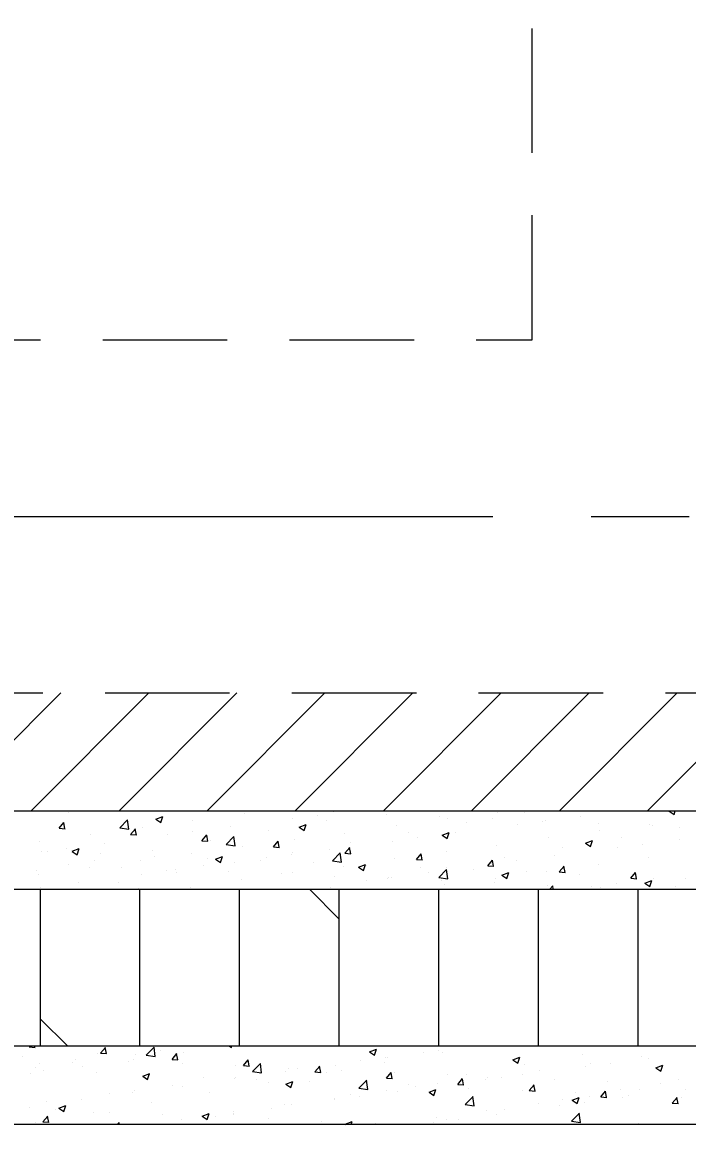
# Model space of a CAD drawing. Header units: millimetres. Extents: x 115500 to 206800, y -6300 to 53700.
# Drawn here: x 145750 to 147446, y 7294 to 10159 of the extents above; entities that cross this region are included whole.
import ezdxf

# ---------------------------------------------------------------- set-up
doc = ezdxf.new("R2010")
doc.units = ezdxf.units.MM
doc.linetypes.add('HIDDEN2', pattern=[4.7625, 3.175, -1.5875])
doc.linetypes.add('HT_Grid$0$CENTER2', pattern=[1.125, 0.75, -0.125, 0.125, -0.125])
doc.layers.get('Defpoints').update_dxf_attribs({"color": 151, "lineweight": 9})
for name, color, linetype, lineweight in [('HT_Dim Grid$0$NDC_S_DIM', 1, 'Continuous', 15), ('HT_Grid$0$NDC_S_AXIS', 5, 'HT_Grid$0$CENTER2', 13), ('NDC_S_BEAM', 3, 'HIDDEN2', 20), ('NDC_S_HATCH MATERIAL', 8, 'Continuous', 13), ('NDC_S_SLAB', 2, 'Continuous', 20)]:
    doc.layers.add(name, color=color, linetype=linetype, lineweight=lineweight)
doc.styles.add('HT_Dim Grid$0$NDC_DIM', font='', dxfattribs={"width": 0.75})
doc.styles.get('HT_Dim Grid$0$NDC_DIM').set_extended_font_data('Dotum')
doc.dimstyles.new('HT_Dim Grid$0$NDC_dim_150', dxfattribs={"dimscale": 150, "dimtxt": 2.5, "dimasz": 1.5, "dimexe": 1.5, "dimexo": 2.5, "dimgap": 1, "dimtad": 1, "dimdec": 0, "dimzin": 0, "dimdsep": 46, "dimtxsty": 'HT_Dim Grid$0$NDC_DIM', "dimblk": 'HT_Dim Grid$0$DIMMARK', "dimcen": 0.09, "dimdle": 1.2, "dimclrd": 1, "dimclre": 1, "dimclrt": 3, "dimadec": 0, "dimazin": 0, "dimtfac": 1, "dimtdec": 0, "dimtix": 1, "dimtofl": 0, "dimtmove": 0, "dimatfit": 3, "dimfxl": 8, "dimfxlon": 1, "dimtolj": 1, "dimtzin": 0, "dimarcsym": 0})

# ---------------------------------------------------------------- blocks, each defined once
blk = doc.blocks.new('HT_Dim Grid$0$DIMMARK')
at = {"layer": 'HT_Dim Grid$0$NDC_S_DIM', "color": 1}
blk.add_line((-1.5, 0), (1, 0), dxfattribs=at)
at = {"layer": 'HT_Dim Grid$0$NDC_S_DIM', "color": 2, "const_width": 0.1}
blk.add_lwpolyline([(-0.424, -0.424), (0.424, 0.424)], dxfattribs=at)
blk = doc.blocks.new('*D64')
at = {"layer": 'Defpoints', "color": 0, "ltscale": 200, "transparency": 16777216}
for p in [(130700, 8900), (191600, 8900), (191600, -3900)]:
    blk.add_point(p, dxfattribs=at)
at = {"layer": 'HT_Dim Grid$0$NDC_S_DIM', "color": 1, "lineweight": -2, "ltscale": 200, "transparency": 16777216}
for p, q in [((130700, -2700), (130700, -4125)), ((191600, -2700), (191600, -4125)), ((130925, -3900), (191375, -3900))]:
    blk.add_line(p, q, dxfattribs=at)
at = {"layer": 'HT_Dim Grid$0$NDC_S_DIM', "color": 1, "lineweight": -2, "ltscale": 200, "transparency": 16777216, "xscale": 225, "yscale": 225, "zscale": 225, "rotation": 180}
blk.add_blockref('HT_Dim Grid$0$DIMMARK', (130700, -3900), dxfattribs=at)
at = {"layer": 'HT_Dim Grid$0$NDC_S_DIM', "color": 1, "lineweight": -2, "ltscale": 200, "transparency": 16777216, "xscale": 225, "yscale": 225, "zscale": 225}
blk.add_blockref('HT_Dim Grid$0$DIMMARK', (191600, -3900), dxfattribs=at)
at = {"layer": 'HT_Dim Grid$0$NDC_S_DIM', "color": 3, "ltscale": 200, "transparency": 16777216, "insert": (161150, -3562.2), "char_height": 375, "attachment_point": 5, "style": 'HT_Dim Grid$0$NDC_DIM'}
blk.add_mtext('\\A1;60900', dxfattribs=at)
blk = doc.blocks.new('*D59')
at = {"layer": 'Defpoints', "color": 0, "ltscale": 200, "transparency": 16777216}
for p in [(140350, 8900), (150750, 8900), (150750, -2700)]:
    blk.add_point(p, dxfattribs=at)
at = {"layer": 'HT_Dim Grid$0$NDC_S_DIM', "color": 1, "lineweight": -2, "ltscale": 200, "transparency": 16777216}
for p, q in [((140350, -1500), (140350, -2925)), ((150750, -1500), (150750, -2925)), ((140575, -2700), (150525, -2700))]:
    blk.add_line(p, q, dxfattribs=at)
at = {"layer": 'HT_Dim Grid$0$NDC_S_DIM', "color": 1, "lineweight": -2, "ltscale": 200, "transparency": 16777216, "xscale": 225, "yscale": 225, "zscale": 225, "rotation": 180}
blk.add_blockref('HT_Dim Grid$0$DIMMARK', (140350, -2700), dxfattribs=at)
at = {"layer": 'HT_Dim Grid$0$NDC_S_DIM', "color": 1, "lineweight": -2, "ltscale": 200, "transparency": 16777216, "xscale": 225, "yscale": 225, "zscale": 225}
blk.add_blockref('HT_Dim Grid$0$DIMMARK', (150750, -2700), dxfattribs=at)
at = {"layer": 'HT_Dim Grid$0$NDC_S_DIM', "color": 3, "ltscale": 200, "transparency": 16777216, "insert": (145550, -2362.2), "char_height": 375, "attachment_point": 5, "style": 'HT_Dim Grid$0$NDC_DIM'}
blk.add_mtext('\\A1;10400', dxfattribs=at)

msp = doc.modelspace()

# ---------------------------------------------------------------- linework, layer by layer
at = {"layer": 'HT_Grid$0$NDC_S_AXIS', "ltscale": 2000}
msp.add_line((120700, 8900), (201600, 8900), dxfattribs=at)
at = {"layer": 'NDC_S_BEAM', "ltscale": 100}
for p, q in [((147050, 9350), (147050, 18250)), ((144050, 9350), (147050, 9350)), ((124053.4, 8450), (150900, 8450))]:
    msp.add_line(p, q, dxfattribs=at)
at = {"layer": 'NDC_S_HATCH MATERIAL', "linetype": 'Continuous', "ltscale": 100}
for p, q in [((145547.9, 8150), (145847.9, 8450)), ((145772.4, 8150), (146072.4, 8450)), ((145996.9, 8150), (146296.9, 8450)), ((146221.4, 8150), (146521.4, 8450)), ((146445.9, 8150), (146745.9, 8450)), ((146670.5, 8150), (146970.5, 8450)), ((146895, 8150), (147195, 8450)), ((147119.5, 8150), (147419.5, 8450)), ((147344, 8150), (147644, 8450)), ((145796, 8149.9), (145796, 8149.9)), ((145866.5, 8146.3), (145866.5, 8146.3)), ((146315.7, 8143.5), (146315.7, 8143.5)), ((146503.6, 8138.8), (146503.6, 8138.8)), ((146542.4, 8147), (146542.4, 8147)), ((146678, 8141.3), (146678, 8141.3)), ((146813.5, 8135.5), (146813.5, 8135.5)), ((146961.9, 8146.3), (146961.9, 8146.3)), ((147031.4, 8145.9), (147031.4, 8145.9)), ((147173.4, 8135.6), (147173.4, 8135.6)), ((147399.2, 8149.3), (147401, 8150)), ((147399.2, 8149.2), (147411.8, 8140.7)), ((147411.8, 8140.7), (147414.9, 8150)), ((145843.8, 8105.4), (145856, 8120)), ((145858.6, 8104), (145855.6, 8119.9)), ((145998.7, 8106), (146018.5, 8126.6)), ((146021.2, 8102.5), (146018.4, 8126.6)), ((146055.4, 8108.2), (146055.4, 8108.2)), ((146090.7, 8128.4), (146108.5, 8135.2)), ((146090.7, 8128.4), (146103.3, 8119.8)), ((146103.3, 8119.8), (146108.4, 8135.2)), ((146183.7, 8124.4), (146183.7, 8124.4)), ((146279.6, 8109.3), (146279.6, 8109.3)), ((146440.1, 8130.4), (146440.1, 8130.4)), ((146455.7, 8108.1), (146473.5, 8114.9)), ((146455.7, 8108), (146468.3, 8099.5)), ((146468.3, 8099.5), (146473.5, 8114.8)), ((146526.2, 8125.4), (146526.2, 8125.4)), ((146703.2, 8112.1), (146703.2, 8112.1)), ((146833.6, 8130), (146833.6, 8130)), ((146883.3, 8120.5), (146883.3, 8120.5)), ((146949.1, 8129.8), (146949.1, 8129.8)), ((147013.6, 8114.5), (147013.6, 8114.5)), ((147077.2, 8122.9), (147077.2, 8122.9)), ((147084.7, 8124.1), (147084.7, 8124.1)), ((147220.3, 8118.3), (147220.3, 8118.3)), ((147349.5, 8114.9), (147349.5, 8114.9)), ((147355.9, 8112.6), (147355.9, 8112.6)), ((147424.7, 8107.9), (147424.7, 8107.9)), ((145843.8, 8105.4), (145859, 8104)), ((145925, 8090.3), (145925, 8090.3)), ((145998.7, 8106.2), (146021.3, 8102.7)), ((146026, 8089.4), (146038.2, 8104)), ((146026, 8089.4), (146041.1, 8088.1)), ((146040.7, 8088), (146037.8, 8104)), ((146119.9, 8088.2), (146119.9, 8088.2)), ((146183.4, 8096.6), (146183.4, 8096.6)), ((146208.1, 8073.5), (146220.4, 8088.1)), ((146222.9, 8072.1), (146220, 8088)), ((146269.8, 8064), (146289.6, 8084.6)), ((146292.3, 8060.5), (146289.5, 8084.6)), ((146378, 8100), (146378, 8100)), ((146571.3, 8093.1), (146571.3, 8093.1)), ((146735.2, 8095.1), (146735.2, 8095.1)), ((146757, 8080.7), (146757, 8080.7)), ((146820.7, 8087.7), (146838.5, 8094.6)), ((146820.7, 8087.7), (146833.3, 8079.1)), ((146833.3, 8079.1), (146838.5, 8094.5)), ((146853.2, 8093.4), (146853.2, 8093.4)), ((147090.8, 8080.7), (147090.8, 8080.7)), ((147221.2, 8098.6), (147221.2, 8098.6)), ((147276.5, 8082.5), (147276.5, 8082.5)), ((145793.1, 8071.2), (145793.1, 8071.2)), ((145863.3, 8054.5), (145863.3, 8054.5)), ((145877.3, 8046.5), (145895.1, 8053.3)), ((145889.9, 8037.9), (145895, 8053.3)), ((145959.4, 8067.1), (145959.4, 8067.1)), ((146208.1, 8073.5), (146223.3, 8072.2)), ((146229.9, 8074.6), (146229.9, 8074.6)), ((146269.8, 8064.1), (146292.3, 8060.6)), ((146312.6, 8058.9), (146312.6, 8058.9)), ((146390.3, 8057.6), (146402.6, 8072.2)), ((146390.3, 8057.6), (146405.5, 8056.2)), ((146405.1, 8056.2), (146402.2, 8072.1)), ((146443, 8076.8), (146443, 8076.8)), ((146533, 8051.3), (146533, 8051.3)), ((146572.5, 8041.6), (146584.8, 8056.2)), ((146587.3, 8040.2), (146584.4, 8056.1)), ((146587, 8069.7), (146587, 8069.7)), ((146693.4, 8072.4), (146693.4, 8072.4)), ((146958.8, 8061.7), (146958.8, 8061.7)), ((147128.4, 8057.1), (147128.4, 8057.1)), ((147185.7, 8067.3), (147198.4, 8058.8)), ((147185.8, 8067.4), (147203.6, 8074.2)), ((147198.4, 8058.8), (147203.5, 8074.2)), ((147267, 8056.5), (147267, 8056.5)), ((147330.6, 8064.9), (147330.6, 8064.9)), ((147426.8, 8077.5), (147426.8, 8077.5)), ((145799.7, 8046.1), (145799.7, 8046.1)), ((145815, 8045.8), (145815, 8045.8)), ((145877.2, 8046.4), (145889.9, 8037.9)), ((145933.6, 8023.7), (145933.6, 8023.7)), ((145950.5, 8040.1), (145950.5, 8040.1)), ((146052.4, 8023.6), (146052.4, 8023.6)), ((146081.8, 8049.2), (146081.8, 8049.2)), ((146086.1, 8034.4), (146086.1, 8034.4)), ((146180.6, 8039.9), (146180.6, 8039.9)), ((146221.7, 8028.7), (146221.7, 8028.7)), ((146242.3, 8026.2), (146260.1, 8033)), ((146242.3, 8026.1), (146254.9, 8017.6)), ((146254.9, 8017.6), (146260, 8032.9)), ((146357.3, 8022.9), (146357.3, 8022.9)), ((146373.2, 8030.2), (146373.2, 8030.2)), ((146436.8, 8038.6), (146436.8, 8038.6)), ((146438.9, 8044.2), (146438.9, 8044.2)), ((146540.8, 8022.1), (146563.4, 8018.6)), ((146540.9, 8021.9), (146560.7, 8042.6)), ((146563.4, 8018.4), (146560.6, 8042.6)), ((146572.5, 8041.6), (146587.7, 8040.3)), ((146700.1, 8027.6), (146700.1, 8027.6)), ((146754.7, 8025.7), (146766.9, 8040.3)), ((146754.7, 8025.7), (146769.9, 8024.4)), ((146769.5, 8024.3), (146766.5, 8040.2)), ((146830.5, 8045.4), (146830.5, 8045.4)), ((146936.9, 8009.7), (146949.1, 8024.3)), ((146951.7, 8008.3), (146948.7, 8024.3)), ((146980.3, 8031.6), (146980.3, 8031.6)), ((147010.4, 8022.7), (147010.4, 8022.7)), ((147106.6, 8035.4), (147106.6, 8035.4)), ((147346.4, 8030.3), (147346.4, 8030.3)), ((145785.5, 7998.3), (145785.5, 7998.3)), ((145868.5, 8011.7), (145868.5, 8011.7)), ((145921.9, 8005.7), (145921.9, 8005.7)), ((146004.1, 8006), (146004.1, 8006)), ((146116.6, 7996.4), (146116.6, 7996.4)), ((146139.7, 8000.3), (146139.7, 8000.3)), ((146142.6, 7993.4), (146142.6, 7993.4)), ((146212.8, 8009.1), (146212.8, 8009.1)), ((146275.3, 7994.5), (146275.3, 7994.5)), ((146290.8, 8018.8), (146290.8, 8018.8)), ((146439.9, 7992.2), (146439.9, 7992.2)), ((146492.9, 8017.2), (146492.9, 8017.2)), ((146568.2, 8008.5), (146568.2, 8008.5)), ((146607.3, 8005.8), (146625.1, 8012.6)), ((146607.3, 8005.7), (146619.9, 7997.2)), ((146619.9, 7997.2), (146625.1, 8012.6)), ((146628.5, 8011.5), (146628.5, 8011.5)), ((146764.1, 8005.7), (146764.1, 8005.7)), ((146786.4, 7993.2), (146786.4, 7993.2)), ((146812, 7979.9), (146831.8, 8000.5)), ((146834.5, 7976.4), (146831.7, 8000.5)), ((146832.2, 8006.2), (146832.2, 8006.2)), ((146899.7, 8000), (146899.7, 8000)), ((146936.9, 8009.7), (146952.1, 8008.4)), ((146946.8, 8014.3), (146946.8, 8014.3)), ((146972.4, 7985.5), (146990.1, 7992.3)), ((146985, 7976.9), (146990.1, 7992.2)), ((147035.3, 7994.3), (147035.3, 7994.3)), ((147087.7, 7996.2), (147087.7, 7996.2)), ((147119.1, 7993.8), (147131.3, 8008.4)), ((147119.1, 7993.8), (147134.3, 7992.5)), ((147133.9, 7992.4), (147130.9, 8008.3)), ((147218.1, 8014.1), (147218.1, 8014.1)), ((147301.3, 7977.9), (147313.5, 7992.5)), ((147316, 7976.5), (147313.1, 7992.4)), ((145790, 7986.7), (145790, 7986.7)), ((145892.6, 7966.9), (145892.6, 7966.9)), ((145994.5, 7968), (145994.5, 7968)), ((146053, 7988.1), (146053, 7988.1)), ((146309.5, 7974.4), (146309.5, 7974.4)), ((146410.9, 7988.8), (146410.9, 7988.8)), ((146546.5, 7983.1), (146546.5, 7983.1)), ((146626.6, 7972.2), (146626.6, 7972.2)), ((146682.1, 7977.3), (146682.1, 7977.3)), ((146684, 7980.8), (146684, 7980.8)), ((146690.2, 7980.6), (146690.2, 7980.6)), ((146811.9, 7980), (146834.5, 7976.5)), ((146817.6, 7971.6), (146817.6, 7971.6)), ((146953.2, 7965.9), (146953.2, 7965.9)), ((146955.7, 7977.1), (146955.7, 7977.1)), ((146972.3, 7985.4), (146985, 7976.9)), ((147170.9, 7988.6), (147170.9, 7988.6)), ((147263.8, 7964.7), (147263.8, 7964.7)), ((147301.3, 7977.9), (147316.4, 7976.5)), ((147306.4, 7982.8), (147306.4, 7982.8)), ((147337.4, 7965.1), (147355.2, 7972)), ((147337.4, 7965.1), (147350, 7956.5)), ((147350, 7956.5), (147355.1, 7971.9)), ((147360, 7977.4), (147360, 7977.4)), ((147442, 7977.1), (147442, 7977.1)), ((145796, 7550), (145796, 7950)), ((145796.4, 7954.3), (145796.4, 7954.3)), ((146043.9, 7950), (146046.7, 7951.1)), ((146046.3, 7950), (146046.6, 7951)), ((146050, 7550), (146050, 7950)), ((146177.6, 7955.3), (146177.6, 7955.3)), ((146304, 7550), (146304, 7950)), ((146466.2, 7951.1), (146466.2, 7951.1)), ((146557.9, 7873.9), (146481.9, 7950)), ((146535.9, 7955.3), (146535.9, 7955.3)), ((146558, 7550), (146558, 7950)), ((146812, 7550), (146812, 7950)), ((146827.4, 7960.9), (146827.4, 7960.9)), ((147066, 7550), (147066, 7950)), ((147088.8, 7960.2), (147088.8, 7960.2)), ((147094.7, 7950), (147102.8, 7958.5)), ((147103.7, 7950), (147102.8, 7958.5)), ((147200.2, 7956.3), (147200.2, 7956.3)), ((147224.4, 7954.4), (147224.4, 7954.4)), ((147320, 7550), (147320, 7950)), ((147414.2, 7956.4), (147414.2, 7956.4)), ((145865.9, 7550), (145795.9, 7619.9)), ((145767.3, 7548.2), (145768.9, 7550)), ((145767.3, 7548.1), (145782.5, 7546.8)), ((145782.1, 7546.7), (145781.5, 7550)), ((145949.5, 7532.2), (145961.8, 7546.8)), ((145964.3, 7530.8), (145961.4, 7546.7)), ((146066.1, 7527.1), (146085.9, 7547.7)), ((146088.6, 7523.6), (146085.8, 7547.7)), ((146102.7, 7537.7), (146102.7, 7537.7)), ((146278.4, 7550), (146282.9, 7546.9)), ((146282.9, 7546.9), (146283.9, 7550)), ((146635.3, 7535.2), (146653.1, 7542)), ((146635.3, 7535.1), (146647.9, 7526.6)), ((146647.9, 7526.6), (146653.1, 7541.9)), ((146772.5, 7534.5), (146772.5, 7534.5)), ((146812, 7538.1), (146812, 7538.1)), ((145750.6, 7522.3), (145750.6, 7522.3)), ((145794.5, 7506.6), (145794.5, 7506.6)), ((145878.7, 7508.2), (145878.7, 7508.2)), ((145886.1, 7516.6), (145886.1, 7516.6)), ((145942.6, 7532), (145942.6, 7532)), ((145949.5, 7532.2), (145964.7, 7530.9)), ((146021.7, 7510.8), (146021.7, 7510.8)), ((146033.8, 7516.3), (146033.8, 7516.3)), ((146039.1, 7529.3), (146039.1, 7529.3)), ((146066, 7527.2), (146088.6, 7523.7)), ((146131.7, 7516.3), (146143.9, 7530.9)), ((146131.7, 7516.3), (146146.9, 7514.9)), ((146146.5, 7514.9), (146143.5, 7530.8)), ((146162.1, 7532.5), (146162.1, 7532.5)), ((146313.9, 7500.3), (146326.1, 7514.9)), ((146328.7, 7498.9), (146325.7, 7514.8)), ((146337.2, 7485), (146357, 7505.7)), ((146359.7, 7481.5), (146356.9, 7505.7)), ((146612.7, 7513.4), (146612.7, 7513.4)), ((146672.8, 7507.6), (146672.8, 7507.6)), ((146676.3, 7521.8), (146676.3, 7521.8)), ((146681.6, 7520.2), (146681.6, 7520.2)), ((146820.9, 7533), (146820.9, 7533)), ((147000.3, 7514.8), (147013, 7506.2)), ((147000.4, 7514.8), (147018.2, 7521.7)), ((147013, 7506.2), (147018.1, 7521.6)), ((147178, 7528.1), (147178, 7528.1)), ((147199.5, 7506.7), (147199.5, 7506.7)), ((147249.9, 7505.9), (147249.9, 7505.9)), ((147327.8, 7523), (147327.8, 7523)), ((147346.1, 7518.6), (147346.1, 7518.6)), ((145771.5, 7479.4), (145771.5, 7479.4)), ((145782.5, 7495.5), (145782.5, 7495.5)), ((145804.1, 7488.2), (145804.1, 7488.2)), ((145903.4, 7498.4), (145903.4, 7498.4)), ((145939.7, 7482.5), (145939.7, 7482.5)), ((146056.9, 7473.6), (146074.7, 7480.4)), ((146069.5, 7465), (146074.6, 7480.4)), ((146075.3, 7476.7), (146075.3, 7476.7)), ((146157.3, 7505.1), (146157.3, 7505.1)), ((146292.9, 7499.4), (146292.9, 7499.4)), ((146313.9, 7500.3), (146329.1, 7499)), ((146337.1, 7485.2), (146359.7, 7481.7)), ((146356.1, 7479.7), (146356.1, 7479.7)), ((146421.4, 7484.9), (146421.4, 7484.9)), ((146428.5, 7493.7), (146428.5, 7493.7)), ((146452.3, 7492.3), (146452.3, 7492.3)), ((146496.1, 7484.4), (146508.3, 7499)), ((146496.1, 7484.4), (146511.2, 7483.1)), ((146510.8, 7483), (146507.9, 7498.9)), ((146524.7, 7482.2), (146524.7, 7482.2)), ((146549.7, 7501.2), (146549.7, 7501.2)), ((146564.1, 7487.9), (146564.1, 7487.9)), ((146678.2, 7468.5), (146690.5, 7483)), ((146693, 7467), (146690.1, 7483)), ((146699.7, 7482.2), (146699.7, 7482.2)), ((146881.8, 7477.2), (146881.8, 7477.2)), ((147029.9, 7502.7), (147029.9, 7502.7)), ((147069.1, 7488.9), (147069.1, 7488.9)), ((147186.3, 7497.6), (147186.3, 7497.6)), ((147365.4, 7494.5), (147383.2, 7501.3)), ((147365.4, 7494.4), (147378, 7485.9)), ((147378, 7485.9), (147383.2, 7501.2)), ((146056.9, 7473.5), (146069.5, 7465)), ((146132.1, 7450.2), (146132.1, 7450.2)), ((146159, 7448), (146159, 7448)), ((146210.9, 7471), (146210.9, 7471)), ((146291, 7467), (146291, 7467)), ((146292.5, 7471.3), (146292.5, 7471.3)), ((146346.5, 7465.3), (146346.5, 7465.3)), ((146376.5, 7456.7), (146376.5, 7456.7)), ((146421.9, 7453.2), (146439.7, 7460.1)), ((146421.9, 7453.2), (146434.5, 7444.7)), ((146434.5, 7444.7), (146439.7, 7460)), ((146482.1, 7459.5), (146482.1, 7459.5)), ((146608.2, 7443), (146628, 7463.6)), ((146617.7, 7453.8), (146617.7, 7453.8)), ((146630.7, 7439.5), (146627.9, 7463.6)), ((146678.2, 7468.4), (146693.4, 7467.1)), ((146733.7, 7451.8), (146733.7, 7451.8)), ((146753.2, 7448.1), (146753.2, 7448.1)), ((146808.9, 7453.6), (146808.9, 7453.6)), ((146835.3, 7476.5), (146835.3, 7476.5)), ((146860.4, 7452.5), (146872.7, 7467.1)), ((146860.4, 7452.5), (146875.6, 7451.2)), ((146866.1, 7455.4), (146866.1, 7455.4)), ((146875.2, 7451.1), (146872.3, 7467)), ((146929.7, 7463.8), (146929.7, 7463.8)), ((146937.2, 7469.8), (146937.2, 7469.8)), ((146970.9, 7470.7), (146970.9, 7470.7)), ((147025.9, 7476.5), (147025.9, 7476.5)), ((147042.6, 7436.6), (147054.9, 7451.2)), ((147057.4, 7435.2), (147054.5, 7451.1)), ((147106.5, 7465), (147106.5, 7465)), ((147242, 7459.3), (147242, 7459.3)), ((147377.6, 7453.6), (147377.6, 7453.6)), ((147423.2, 7464.6), (147423.2, 7464.6)), ((145972.3, 7429.1), (145972.3, 7429.1)), ((146030.7, 7431.7), (146030.7, 7431.7)), ((146035.9, 7437.5), (146035.9, 7437.5)), ((146228.4, 7431.3), (146228.4, 7431.3)), ((146585.5, 7426.4), (146585.5, 7426.4)), ((146608.2, 7443.1), (146630.8, 7439.6)), ((146609.5, 7421.6), (146609.5, 7421.6)), ((146678.5, 7435.7), (146678.5, 7435.7)), ((146705.7, 7434.3), (146705.7, 7434.3)), ((146786.9, 7432.8), (146799.6, 7424.3)), ((146787, 7432.9), (146804.7, 7439.7)), ((146799.6, 7424.3), (146804.7, 7439.7)), ((146879.3, 7401), (146899.1, 7421.6)), ((146888.8, 7442.4), (146888.8, 7442.4)), ((146901.8, 7397.5), (146899, 7421.6)), ((147024.4, 7436.6), (147024.4, 7436.6)), ((147042.6, 7436.6), (147057.8, 7435.2)), ((147152, 7412.6), (147169.8, 7419.4)), ((147160, 7430.9), (147160, 7430.9)), ((147164.6, 7404), (147169.7, 7419.3)), ((147196.5, 7422.2), (147196.5, 7422.2)), ((147224.8, 7420.6), (147237, 7435.2)), ((147224.8, 7420.6), (147240, 7419.3)), ((147239.6, 7419.2), (147236.6, 7435.2)), ((147275, 7439.2), (147275, 7439.2)), ((147295.6, 7425.2), (147295.6, 7425.2)), ((147324.8, 7438.4), (147324.8, 7438.4)), ((147407, 7404.7), (147419.2, 7419.3)), ((147431.2, 7419.4), (147431.2, 7419.4)), ((147439.7, 7439.5), (147439.7, 7439.5)), ((145768.4, 7394.8), (145768.4, 7394.8)), ((145811.9, 7408), (145811.9, 7408)), ((145843.4, 7391.6), (145856.1, 7383.1)), ((145843.5, 7391.7), (145861.3, 7398.5)), ((145856.1, 7383.1), (145861.2, 7398.4)), ((145900.3, 7413.8), (145900.3, 7413.8)), ((146080.3, 7405.9), (146080.3, 7405.9)), ((146385.5, 7392.1), (146385.5, 7392.1)), ((146418.3, 7400.4), (146418.3, 7400.4)), ((146437.4, 7401), (146437.4, 7401)), ((146545.9, 7413.3), (146545.9, 7413.3)), ((146546.6, 7416.6), (146546.6, 7416.6)), ((146879.3, 7401.1), (146901.9, 7397.6)), ((147066, 7404.3), (147066, 7404.3)), ((147119.5, 7397.4), (147119.5, 7397.4)), ((147126.9, 7413.8), (147126.9, 7413.8)), ((147152, 7412.5), (147164.6, 7404)), ((147183.1, 7405.8), (147183.1, 7405.8)), ((147279.3, 7418.4), (147279.3, 7418.4)), ((147407, 7404.7), (147422.2, 7403.4)), ((147421.8, 7403.3), (147418.8, 7419.2)), ((145802.6, 7357.1), (145814.8, 7371.7)), ((145817.4, 7355.7), (145814.4, 7371.6)), ((145835.6, 7387.5), (145835.6, 7387.5)), ((145932.1, 7380.4), (145932.1, 7380.4)), ((145971.2, 7381.7), (145971.2, 7381.7)), ((146106.8, 7376), (146106.8, 7376)), ((146155.9, 7363.4), (146155.9, 7363.4)), ((146208.5, 7371.3), (146226.3, 7378.2)), ((146208.5, 7371.3), (146221.1, 7362.7)), ((146221.1, 7362.7), (146226.3, 7378.1)), ((146225.7, 7371.1), (146225.7, 7371.1)), ((146242.4, 7370.3), (146242.4, 7370.3)), ((146287.9, 7382.5), (146287.9, 7382.5)), ((146289.3, 7379.5), (146289.3, 7379.5)), ((146289.3, 7375.5), (146289.3, 7375.5)), ((146378, 7364.5), (146378, 7364.5)), ((146805.8, 7369), (146805.8, 7369)), ((146830.7, 7362.9), (146830.7, 7362.9)), ((146862.9, 7363.6), (146862.9, 7363.6)), ((146934.1, 7385.3), (146934.1, 7385.3)), ((146959.1, 7376.3), (146959.1, 7376.3)), ((146978.8, 7388.3), (146978.8, 7388.3)), ((147150.4, 7358.9), (147170.2, 7379.5)), ((147172.9, 7355.4), (147170.1, 7379.5)), ((145784, 7355), (145784, 7355)), ((145802.6, 7357.1), (145817.7, 7355.8)), ((145992.2, 7350), (145997, 7355.7)), ((145997.6, 7350), (145996.6, 7355.7)), ((146141.1, 7350.1), (146141.1, 7350.1)), ((146513.6, 7358.8), (146513.6, 7358.8)), ((146573.5, 7351), (146591.3, 7357.8)), ((146573.5, 7350.9), (146574.9, 7350)), ((146588.7, 7350), (146591.3, 7357.7)), ((146649.2, 7353.1), (146649.2, 7353.1)), ((146675.4, 7351.1), (146675.4, 7351.1)), ((146799.3, 7355.2), (146799.3, 7355.2)), ((147150.3, 7359.1), (147172.9, 7355.6)), ((147321.7, 7353.9), (147321.7, 7353.9))]:
    msp.add_line(p, q, dxfattribs=at)
at = {"layer": 'NDC_S_SLAB', "ltscale": 10}
for p, q in [((128300, 8150), (151200, 8150)), ((128300, 7950), (151000, 7950)), ((151000, 7550), (125900, 7550)), ((151200, 7350), (125900, 7350))]:
    msp.add_line(p, q, dxfattribs=at)

# ---------------------------------------------------------------- dimensions: what is measured, and where the dimension line sits
at = {"layer": 'HT_Dim Grid$0$NDC_S_DIM', "ltscale": 200}
for base, p1, p2, picture, middle in [((191600, -3900), (130700, 8900), (191600, 8900), '*D64', (161150, -3562.2)), ((150750, -2700), (140350, 8900), (150750, 8900), '*D59', (145550, -2362.2))]:
    dim = msp.add_linear_dim(base=base, p1=p1, p2=p2, dimstyle='HT_Dim Grid$0$NDC_dim_150', override={"dimtmove": 1}, dxfattribs=at)
    dim.commit()
    dim.dimension.update_dxf_attribs({"geometry": picture, "text_midpoint": middle})

doc.saveas('drawing.dxf')
